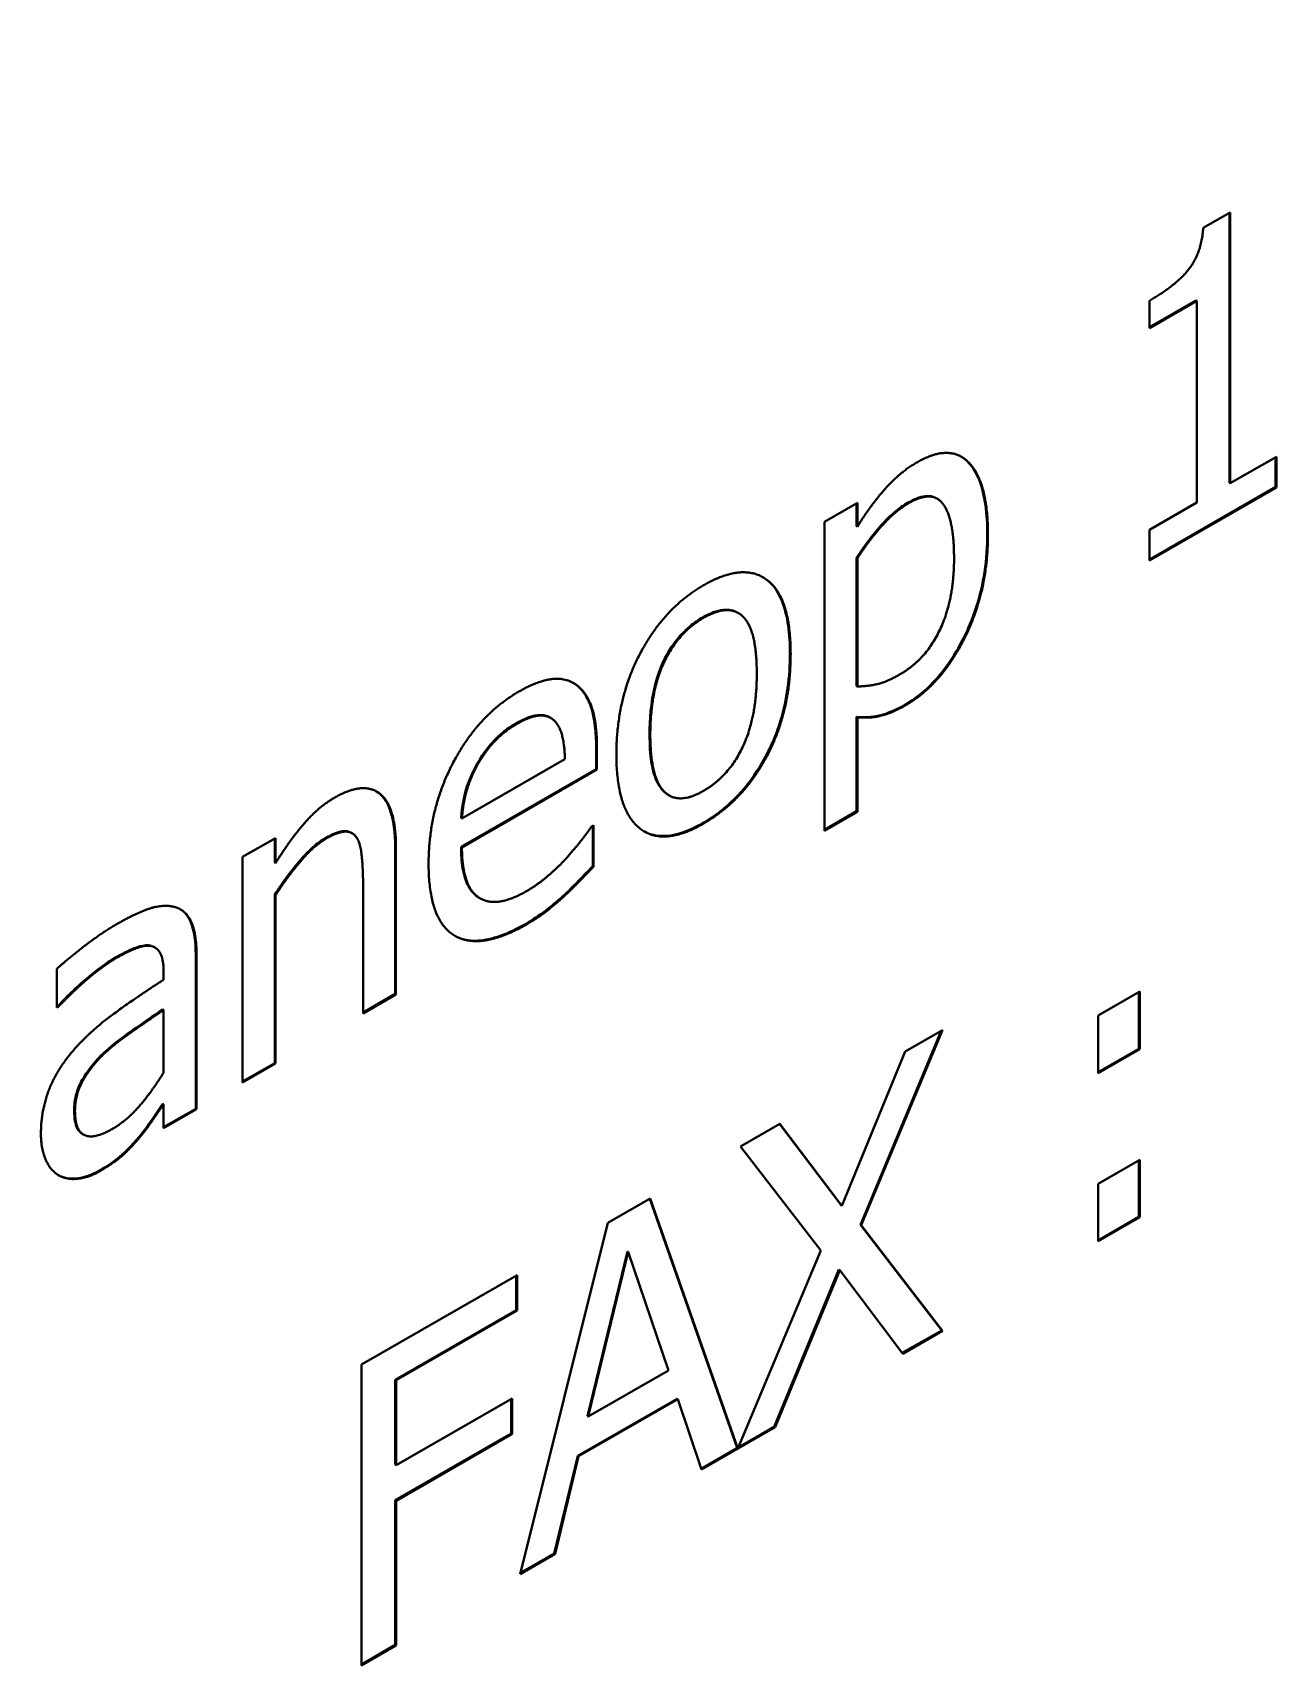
# Model space of a CAD drawing. Header units: inches. Extents: x 0 to 4752, y 0 to 3360.
# Drawn here: x 4287.29 to 4295.95, y 2295.02 to 2306.38 of the extents above; entities that cross this region are included whole.
import ezdxf

# ---------------------------------------------------------------- set-up
doc = ezdxf.new("R2010")
doc.units = ezdxf.units.IN
doc.header["$MEASUREMENT"] = 0
doc.layers.add('POWER SUPPLY CASE OUTLINE$0$가시적인 것(ISO)', color=3, linetype='Continuous', lineweight=40)
doc.layers.add('POWER SUPPLY CASE OUTLINE$0$가시적인 좁은 것(ISO)', color=3, linetype='Continuous', lineweight=35)

msp = doc.modelspace()

# ---------------------------------------------------------------- linework, layer by layer
at = {"layer": 'POWER SUPPLY CASE OUTLINE$0$가시적인 것(ISO)'}
for p, q in [((4295.438, 2305.023), (4295.626, 2305.131)), ((4295.62, 2305.128), (4295.62, 2303.249)), ((4295.626, 2305.131), (4295.626, 2303.245)), ((4295.387, 2304.517), (4295.064, 2304.331)), ((4295.064, 2304.324), (4295.064, 2304.516)), ((4295.393, 2304.514), (4295.064, 2304.324)), ((4295.387, 2304.517), (4295.393, 2304.514)), ((4295.393, 2303.111), (4295.393, 2304.514)), ((4295.626, 2303.245), (4295.947, 2303.43)), ((4295.941, 2303.427), (4295.941, 2303.22)), ((4295.947, 2303.43), (4295.947, 2303.217)), ((4295.941, 2303.22), (4295.064, 2302.715)), ((4295.947, 2303.217), (4295.064, 2302.708)), ((4295.62, 2303.249), (4295.626, 2303.245)), ((4295.941, 2303.22), (4295.947, 2303.217)), ((4292.802, 2302.976), (4293.031, 2303.108)), ((4293.025, 2303.105), (4293.025, 2302.947)), ((4293.031, 2303.108), (4293.031, 2302.943)), ((4293.582, 2303.141), (4293.588, 2303.138)), ((4295.064, 2302.922), (4295.393, 2303.111)), ((4292.802, 2300.827), (4292.802, 2302.976)), ((4293.025, 2302.947), (4293.031, 2302.943)), ((4295.064, 2302.708), (4295.064, 2302.922)), ((4293.025, 2302.726), (4293.025, 2301.834)), ((4293.025, 2302.726), (4293.031, 2302.723)), ((4293.031, 2302.723), (4293.031, 2301.831)), ((4292.197, 2302.346), (4292.203, 2302.342)), ((4293.025, 2301.834), (4293.031, 2301.831)), ((4290.891, 2301.615), (4290.897, 2301.612)), ((4293.025, 2301.62), (4293.025, 2300.962)), ((4293.025, 2301.62), (4293.031, 2301.617)), ((4293.031, 2301.617), (4293.031, 2300.959)), ((4291.213, 2301.4), (4291.213, 2301.255)), ((4291.219, 2301.396), (4291.219, 2301.252)), ((4291.213, 2301.255), (4290.273, 2300.714)), ((4290.279, 2300.913), (4290.996, 2301.326)), ((4291.219, 2301.252), (4290.279, 2300.711)), ((4290.385, 2301.294), (4290.39, 2301.291)), ((4291.213, 2301.255), (4291.219, 2301.252)), ((4291.716, 2301.076), (4291.722, 2301.072)), ((4290.273, 2300.916), (4290.279, 2300.913)), ((4293.025, 2300.962), (4292.802, 2300.834)), ((4293.031, 2300.959), (4292.802, 2300.827)), ((4293.025, 2300.962), (4293.031, 2300.959)), ((4289.509, 2300.813), (4289.514, 2300.81)), ((4291.181, 2300.857), (4291.194, 2300.865)), ((4291.189, 2300.861), (4291.189, 2300.58)), ((4291.194, 2300.865), (4291.194, 2300.576)), ((4288.753, 2300.645), (4288.982, 2300.776)), ((4288.976, 2300.773), (4288.976, 2300.605)), ((4288.982, 2300.776), (4288.982, 2300.602)), ((4289.814, 2300.711), (4289.814, 2299.691)), ((4289.82, 2300.707), (4289.82, 2299.688)), ((4290.273, 2300.714), (4290.279, 2300.711)), ((4288.753, 2299.074), (4288.753, 2300.645)), ((4288.976, 2300.605), (4288.982, 2300.602)), ((4291.189, 2300.58), (4291.194, 2300.576)), ((4288.976, 2300.383), (4288.982, 2300.379)), ((4288.976, 2300.383), (4288.976, 2299.209)), ((4288.982, 2300.379), (4288.982, 2299.206)), ((4289.591, 2299.556), (4289.591, 2300.452)), ((4290.4, 2300.36), (4290.405, 2300.356)), ((4288.136, 2300.018), (4288.142, 2300.014)), ((4288.426, 2299.966), (4288.426, 2298.892)), ((4288.432, 2299.963), (4288.432, 2298.889)), ((4287.459, 2299.596), (4287.459, 2299.866)), ((4288.203, 2299.79), (4288.203, 2299.841)), ((4289.814, 2299.691), (4289.591, 2299.563)), ((4289.82, 2299.688), (4289.591, 2299.556)), ((4289.814, 2299.691), (4289.82, 2299.688)), ((4294.706, 2299.54), (4294.996, 2299.707)), ((4294.991, 2299.704), (4294.991, 2299.31)), ((4294.996, 2299.707), (4294.996, 2299.307)), ((4287.467, 2299.607), (4287.459, 2299.602)), ((4287.473, 2299.604), (4287.459, 2299.596)), ((4287.467, 2299.607), (4287.473, 2299.604)), ((4288.197, 2299.583), (4288.203, 2299.58)), ((4288.203, 2299.144), (4288.203, 2299.58)), ((4293.614, 2299.434), (4293.052, 2298.085)), ((4293.623, 2299.439), (4293.057, 2298.082)), ((4293.364, 2299.29), (4293.623, 2299.439)), ((4294.706, 2299.14), (4294.706, 2299.54)), ((4288.976, 2299.209), (4288.753, 2299.081)), ((4288.982, 2299.206), (4288.753, 2299.074)), ((4288.976, 2299.209), (4288.982, 2299.206)), ((4292.924, 2298.217), (4293.364, 2299.29)), ((4294.991, 2299.31), (4294.706, 2299.146)), ((4294.996, 2299.307), (4294.706, 2299.14)), ((4294.991, 2299.31), (4294.996, 2299.307)), ((4288.197, 2298.927), (4288.203, 2298.923)), ((4288.203, 2298.757), (4288.203, 2298.923)), ((4288.426, 2298.892), (4288.203, 2298.764)), ((4288.432, 2298.889), (4288.203, 2298.757)), ((4288.426, 2298.892), (4288.432, 2298.889)), ((4292.217, 2298.629), (4292.492, 2298.788)), ((4292.49, 2298.786), (4292.918, 2298.22)), ((4292.492, 2298.788), (4292.924, 2298.217)), ((4287.639, 2298.715), (4287.645, 2298.712)), ((4288.032, 2298.697), (4288.037, 2298.694)), ((4292.776, 2297.906), (4292.217, 2298.629)), ((4294.706, 2298.37), (4294.996, 2298.537)), ((4294.991, 2298.534), (4294.991, 2298.14)), ((4294.996, 2298.537), (4294.996, 2298.137)), ((4294.706, 2297.97), (4294.706, 2298.37)), ((4291.294, 2298.098), (4291.59, 2298.268)), ((4291.586, 2298.266), (4292.194, 2296.531)), ((4291.59, 2298.268), (4292.2, 2296.528)), ((4292.918, 2298.22), (4292.924, 2298.217)), ((4290.684, 2295.653), (4291.294, 2298.098)), ((4293.052, 2298.085), (4293.057, 2298.082)), ((4293.052, 2298.085), (4293.618, 2297.349)), ((4293.057, 2298.082), (4293.623, 2297.346)), ((4294.991, 2298.14), (4294.706, 2297.976)), ((4294.996, 2298.137), (4294.706, 2297.97)), ((4294.991, 2298.14), (4294.996, 2298.137)), ((4291.431, 2297.898), (4291.152, 2296.752)), ((4291.436, 2297.895), (4291.157, 2296.749)), ((4291.431, 2297.898), (4291.436, 2297.895)), ((4291.716, 2297.071), (4291.436, 2297.895)), ((4292.2, 2296.528), (4292.776, 2297.906)), ((4289.581, 2297.111), (4290.663, 2297.734)), ((4290.657, 2297.731), (4290.657, 2297.49)), ((4290.663, 2297.734), (4290.663, 2297.487)), ((4292.902, 2297.772), (4292.453, 2296.679)), ((4292.908, 2297.768), (4292.459, 2296.675)), ((4292.902, 2297.772), (4292.908, 2297.768)), ((4293.348, 2297.187), (4292.908, 2297.768)), ((4290.657, 2297.49), (4289.815, 2297.005)), ((4290.663, 2297.487), (4289.821, 2297.002)), ((4290.657, 2297.49), (4290.663, 2297.487)), ((4293.618, 2297.349), (4293.344, 2297.192)), ((4293.623, 2297.346), (4293.348, 2297.187)), ((4293.618, 2297.349), (4293.623, 2297.346)), ((4289.581, 2295.018), (4289.581, 2297.111)), ((4291.157, 2296.749), (4291.716, 2297.071)), ((4289.815, 2297.005), (4289.815, 2296.415)), ((4289.815, 2297.005), (4289.821, 2297.002)), ((4289.821, 2297.002), (4289.821, 2296.412)), ((4289.821, 2296.412), (4290.628, 2296.876)), ((4290.622, 2296.873), (4290.622, 2296.632)), ((4290.628, 2296.876), (4290.628, 2296.629)), ((4291.777, 2296.874), (4291.086, 2296.476)), ((4291.782, 2296.871), (4291.091, 2296.473)), ((4291.777, 2296.874), (4291.782, 2296.871)), ((4291.947, 2296.381), (4291.782, 2296.871)), ((4291.152, 2296.752), (4291.157, 2296.749)), ((4290.622, 2296.632), (4289.815, 2296.167)), ((4290.628, 2296.629), (4289.821, 2296.164)), ((4290.622, 2296.632), (4290.628, 2296.629)), ((4292.459, 2296.675), (4291.947, 2296.381)), ((4292.453, 2296.679), (4292.203, 2296.534)), ((4292.453, 2296.679), (4292.459, 2296.675)), ((4291.086, 2296.476), (4290.922, 2295.797)), ((4291.086, 2296.476), (4291.091, 2296.473)), ((4292.196, 2296.531), (4291.945, 2296.386)), ((4292.2, 2296.528), (4292.194, 2296.531)), ((4289.815, 2296.415), (4289.821, 2296.412)), ((4291.091, 2296.473), (4290.927, 2295.793)), ((4289.815, 2296.167), (4289.815, 2295.16)), ((4289.815, 2296.167), (4289.821, 2296.164)), ((4289.821, 2296.164), (4289.821, 2295.157)), ((4290.922, 2295.797), (4290.686, 2295.661)), ((4290.922, 2295.797), (4290.927, 2295.793)), ((4290.927, 2295.793), (4290.684, 2295.653)), ((4289.815, 2295.16), (4289.581, 2295.025)), ((4289.821, 2295.157), (4289.581, 2295.018)), ((4289.815, 2295.16), (4289.821, 2295.157))]:
    msp.add_line(p, q, dxfattribs=at)
msp.add_ellipse((4279.532, 2306.549), major_axis=(-7.378, -4.995), ratio=0.327963, start_param=1.72774, end_param=5.619094, dxfattribs=at)
for points, degree in [([(4295.064, 2304.516), (4295.25, 2304.623), (4295.426, 2304.847), (4295.438, 2305.023)], 2), ([(4293.446, 2303.391), (4293.679, 2303.525), (4293.94, 2303.248), (4293.94, 2302.889)], 2), ([(4293.031, 2302.943), (4293.116, 2303.082), (4293.324, 2303.321), (4293.446, 2303.391)], 2), ([(4293.39, 2303.108), (4293.293, 2303.052), (4293.111, 2302.847), (4293.031, 2302.723)], 2), ([(4293.704, 2302.722), (4293.704, 2302.992), (4293.556, 2303.203), (4293.39, 2303.108)], 2), ([(4293.94, 2302.889), (4293.94, 2302.495), (4293.616, 2301.844), (4293.368, 2301.701)], 2), ([(4291.961, 2302.536), (4292.237, 2302.695), (4292.567, 2302.451), (4292.567, 2302.056)], 2), ([(4293.33, 2301.917), (4293.508, 2302.019), (4293.704, 2302.434), (4293.704, 2302.722)], 2), ([(4291.354, 2301.357), (4291.354, 2301.751), (4291.689, 2302.379), (4291.961, 2302.536)], 2), ([(4291.961, 2302.309), (4291.784, 2302.207), (4291.59, 2301.798), (4291.59, 2301.493)], 2), ([(4292.331, 2301.92), (4292.331, 2302.225), (4292.139, 2302.411), (4291.961, 2302.309)], 2), ([(4292.567, 2302.056), (4292.567, 2301.659), (4292.237, 2301.036), (4291.961, 2300.877)], 2), ([(4290.675, 2301.795), (4290.801, 2301.868), (4290.996, 2301.895), (4291.068, 2301.847)], 2), ([(4291.052, 2301.857), (4291.055, 2301.855), (4291.059, 2301.853), (4291.062, 2301.85)], 3), ([(4291.068, 2301.847), (4291.141, 2301.799), (4291.219, 2301.585), (4291.219, 2301.396)], 2), ([(4291.961, 2301.105), (4292.137, 2301.206), (4292.331, 2301.618), (4292.331, 2301.92)], 2), ([(4293.031, 2301.831), (4293.12, 2301.833), (4293.248, 2301.869), (4293.33, 2301.917)], 2), ([(4290.047, 2300.596), (4290.047, 2300.979), (4290.395, 2301.634), (4290.675, 2301.795)], 2), ([(4290.918, 2301.596), (4290.879, 2301.633), (4290.754, 2301.624), (4290.662, 2301.571)], 2), ([(4290.996, 2301.326), (4290.993, 2301.431), (4290.955, 2301.565), (4290.918, 2301.596)], 2), ([(4293.368, 2301.701), (4293.267, 2301.643), (4293.111, 2301.608), (4293.031, 2301.617)], 2), ([(4290.662, 2301.571), (4290.571, 2301.518), (4290.443, 2301.382), (4290.39, 2301.291)], 2), ([(4291.59, 2301.493), (4291.59, 2301.196), (4291.784, 2301.002), (4291.961, 2301.105)], 2), ([(4290.39, 2301.291), (4290.339, 2301.198), (4290.286, 2301.017), (4290.279, 2300.913)], 2), ([(4291.961, 2300.877), (4291.678, 2300.714), (4291.354, 2300.974), (4291.354, 2301.357)], 2), ([(4288.982, 2300.602), (4289.085, 2300.768), (4289.283, 2300.994), (4289.394, 2301.058)], 2), ([(4289.394, 2301.058), (4289.594, 2301.173), (4289.82, 2300.998), (4289.82, 2300.707)], 2), ([(4289.547, 2300.778), (4289.519, 2300.821), (4289.419, 2300.821), (4289.334, 2300.772)], 2), ([(4291.006, 2300.636), (4291.068, 2300.706), (4291.153, 2300.814), (4291.181, 2300.857)], 2), ([(4289.334, 2300.772), (4289.249, 2300.723), (4289.069, 2300.514), (4288.982, 2300.379)], 2), ([(4289.591, 2300.452), (4289.591, 2300.56), (4289.573, 2300.737), (4289.547, 2300.778)], 2), ([(4290.279, 2300.711), (4290.279, 2300.438), (4290.516, 2300.284), (4290.728, 2300.406)], 2), ([(4290.731, 2300.177), (4290.405, 2299.99), (4290.047, 2300.206), (4290.047, 2300.596)], 2), ([(4290.728, 2300.406), (4290.803, 2300.449), (4290.948, 2300.572), (4291.006, 2300.636)], 2), ([(4291.194, 2300.576), (4291.155, 2300.535), (4291.034, 2300.411), (4290.987, 2300.369)], 2), ([(4290.987, 2300.369), (4290.921, 2300.309), (4290.813, 2300.224), (4290.731, 2300.177)], 2), ([(4287.875, 2300.176), (4288.015, 2300.257), (4288.207, 2300.317), (4288.284, 2300.295)], 2), ([(4288.284, 2300.295), (4288.359, 2300.273), (4288.432, 2300.11), (4288.432, 2299.963)], 2), ([(4287.459, 2299.866), (4287.522, 2299.922), (4287.759, 2300.109), (4287.875, 2300.176)], 2), ([(4288.111, 2300.025), (4288.067, 2300.032), (4287.941, 2299.98), (4287.873, 2299.941)], 2), ([(4288.136, 2300.018), (4288.127, 2300.023), (4288.116, 2300.027), (4288.105, 2300.029)], 3), ([(4288.203, 2299.841), (4288.203, 2299.933), (4288.155, 2300.018), (4288.111, 2300.025)], 2), ([(4287.873, 2299.941), (4287.794, 2299.895), (4287.58, 2299.718), (4287.473, 2299.604)], 2), ([(4287.597, 2299.323), (4287.712, 2299.449), (4288.023, 2299.674), (4288.203, 2299.79)], 2), ([(4288.203, 2299.58), (4288.121, 2299.524), (4287.873, 2299.352), (4287.795, 2299.281)], 2), ([(4287.349, 2298.72), (4287.349, 2298.883), (4287.468, 2299.182), (4287.597, 2299.323)], 2), ([(4287.795, 2299.281), (4287.704, 2299.196), (4287.586, 2298.994), (4287.586, 2298.875)], 2), ([(4287.844, 2298.75), (4287.951, 2298.812), (4288.127, 2299.02), (4288.203, 2299.144)], 2), ([(4287.586, 2298.875), (4287.586, 2298.739), (4287.718, 2298.678), (4287.844, 2298.75)], 2), ([(4288.203, 2298.923), (4288.175, 2298.884), (4288.081, 2298.745), (4288.037, 2298.694)], 2), ([(4287.47, 2298.43), (4287.415, 2298.463), (4287.349, 2298.615), (4287.349, 2298.72)], 2), ([(4288.037, 2298.694), (4287.977, 2298.622), (4287.864, 2298.518), (4287.762, 2298.459)], 2), ([(4287.762, 2298.459), (4287.678, 2298.411), (4287.527, 2298.397), (4287.47, 2298.43)], 2)]:
    msp.add_open_spline(points, degree=degree, dxfattribs=at)
for points, knots in [([(4293.753, 2303.431), (4293.757, 2303.429), (4293.76, 2303.427), (4293.805, 2303.396), (4293.847, 2303.347), (4293.92, 2303.165), (4293.935, 2303.03), (4293.935, 2302.892)], [-0.1140246, -0.1140246, -0.1140246, -0.1140246, -0.1101388, -0.1101388, -0.0632762, -0.0632762, 0, 0, 0, 0]), ([(4293.385, 2303.111), (4293.352, 2303.093), (4293.321, 2303.07), (4293.257, 2303.017), (4293.226, 2302.986), (4293.171, 2302.924), (4293.105, 2302.849), (4293.025, 2302.726)], [-0.1791388, -0.1791388, -0.1791388, -0.1791388, -0.1176168, -0.1176168, -0.0548899, -0.0548899, 0, 0, 0, 0]), ([(4293.582, 2303.141), (4293.582, 2303.141), (4293.581, 2303.141), (4293.558, 2303.154), (4293.532, 2303.159), (4293.466, 2303.151), (4293.425, 2303.134), (4293.385, 2303.111)], [-0.03843862, -0.03843862, -0.03843862, -0.03843862, -0.03818519, -0.03818519, -0.02145576, -0.02145576, 0, 0, 0, 0]), ([(4293.935, 2302.892), (4293.935, 2302.807), (4293.929, 2302.718), (4293.903, 2302.546), (4293.884, 2302.463), (4293.814, 2302.247), (4293.761, 2302.146), (4293.673, 2301.997), (4293.621, 2301.926), (4293.498, 2301.796), (4293.431, 2301.744), (4293.363, 2301.704)], [-0.1439258, -0.1439258, -0.1439258, -0.1439258, -0.1215063, -0.1215063, -0.1015717, -0.1015717, -0.07039, -0.07039, -0.0365438, -0.0365438, 0, 0, 0, 0]), ([(4292.373, 2302.592), (4292.376, 2302.59), (4292.378, 2302.589), (4292.425, 2302.559), (4292.471, 2302.512), (4292.547, 2302.324), (4292.562, 2302.194), (4292.562, 2302.059)], [-0.116905, -0.116905, -0.116905, -0.116905, -0.1136226, -0.1136226, -0.0617594, -0.0617594, 0, 0, 0, 0]), ([(4291.956, 2302.312), (4291.926, 2302.295), (4291.896, 2302.275), (4291.84, 2302.228), (4291.814, 2302.203), (4291.753, 2302.132), (4291.721, 2302.084), (4291.669, 2301.983), (4291.642, 2301.919), (4291.593, 2301.718), (4291.585, 2301.6), (4291.585, 2301.496)], [-0.1718603, -0.1718603, -0.1718603, -0.1718603, -0.1450483, -0.1450483, -0.1202898, -0.1202898, -0.083085, -0.083085, -0.0475005, -0.0475005, 0, 0, 0, 0]), ([(4292.197, 2302.346), (4292.197, 2302.346), (4292.197, 2302.346), (4292.169, 2302.362), (4292.136, 2302.368), (4292.053, 2302.36), (4292.004, 2302.34), (4291.956, 2302.312)], [-0.04733155, -0.04733155, -0.04733155, -0.04733155, -0.04729209, -0.04729209, -0.02585599, -0.02585599, 0, 0, 0, 0]), ([(4292.562, 2302.059), (4292.562, 2301.982), (4292.557, 2301.901), (4292.535, 2301.745), (4292.519, 2301.67), (4292.473, 2301.517), (4292.435, 2301.415), (4292.319, 2301.216), (4292.262, 2301.139), (4292.121, 2300.99), (4292.039, 2300.928), (4291.956, 2300.881)], [-0.2344064, -0.2344064, -0.2344064, -0.2344064, -0.1790611, -0.1790611, -0.1302839, -0.1302839, -0.0811533, -0.0811533, -0.0439624, -0.0439624, 0, 0, 0, 0]), ([(4291.062, 2301.85), (4291.087, 2301.834), (4291.109, 2301.813), (4291.151, 2301.754), (4291.166, 2301.718), (4291.204, 2301.613), (4291.213, 2301.505), (4291.213, 2301.4)], [-0.07136618, -0.07136618, -0.07136618, -0.07136618, -0.06137958, -0.06137958, -0.04815718, -0.04815718, 0, 0, 0, 0]), ([(4293.363, 2301.704), (4293.269, 2301.651), (4293.212, 2301.635), (4293.128, 2301.616), (4293.075, 2301.614), (4293.025, 2301.62)], [-0.04631278, -0.04631278, -0.04631278, -0.04631278, -0.0307743, -0.0307743, 0, 0, 0, 0]), ([(4290.891, 2301.615), (4290.883, 2301.62), (4290.875, 2301.624), (4290.843, 2301.633), (4290.821, 2301.633), (4290.76, 2301.627), (4290.706, 2301.603), (4290.656, 2301.574)], [-0.03884776, -0.03884776, -0.03884776, -0.03884776, -0.03533026, -0.03533026, -0.02665885, -0.02665885, 0, 0, 0, 0]), ([(4290.656, 2301.574), (4290.628, 2301.558), (4290.599, 2301.539), (4290.548, 2301.499), (4290.524, 2301.477), (4290.477, 2301.427), (4290.433, 2301.378), (4290.385, 2301.294)], [-0.1085706, -0.1085706, -0.1085706, -0.1085706, -0.0699938, -0.0699938, -0.0362796, -0.0362796, 0, 0, 0, 0]), ([(4291.585, 2301.496), (4291.585, 2301.428), (4291.588, 2301.36), (4291.607, 2301.247), (4291.621, 2301.198), (4291.666, 2301.111), (4291.695, 2301.088), (4291.716, 2301.076)], [-0.09215979, -0.09215979, -0.09215979, -0.09215979, -0.07620997, -0.07620997, -0.06294949, -0.06294949, -0.04700202, -0.04700202, -0.04700202, -0.04700202]), ([(4290.385, 2301.294), (4290.351, 2301.234), (4290.325, 2301.173), (4290.293, 2301.063), (4290.279, 2300.999), (4290.273, 2300.916)], [-0.08562905, -0.08562905, -0.08562905, -0.08562905, -0.03697188, -0.03697188, 0, 0, 0, 0]), ([(4289.683, 2301.101), (4289.686, 2301.099), (4289.689, 2301.097), (4289.72, 2301.076), (4289.751, 2301.044), (4289.804, 2300.906), (4289.814, 2300.809), (4289.814, 2300.711)], [-0.08550858, -0.08550858, -0.08550858, -0.08550858, -0.08197159, -0.08197159, -0.04502634, -0.04502634, 0, 0, 0, 0]), ([(4289.509, 2300.813), (4289.507, 2300.814), (4289.504, 2300.815), (4289.49, 2300.822), (4289.473, 2300.826), (4289.413, 2300.819), (4289.371, 2300.8), (4289.328, 2300.775)], [-0.04126539, -0.04126539, -0.04126539, -0.04126539, -0.03828666, -0.03828666, -0.02245416, -0.02245416, 0, 0, 0, 0]), ([(4291.956, 2300.881), (4291.911, 2300.855), (4291.866, 2300.833), (4291.78, 2300.803), (4291.74, 2300.794), (4291.644, 2300.787), (4291.592, 2300.797), (4291.547, 2300.823)], [-0.2485918, -0.2485918, -0.2485918, -0.2485918, -0.2102442, -0.2102442, -0.174715, -0.174715, -0.1206371, -0.1206371, -0.1206371, -0.1206371]), ([(4289.328, 2300.775), (4289.299, 2300.759), (4289.27, 2300.737), (4289.201, 2300.676), (4289.168, 2300.639), (4289.09, 2300.548), (4289.031, 2300.467), (4288.976, 2300.383)], [-0.05288008, -0.05288008, -0.05288008, -0.05288008, -0.04672614, -0.04672614, -0.03775206, -0.03775206, 0, 0, 0, 0]), ([(4290.273, 2300.714), (4290.273, 2300.663), (4290.276, 2300.612), (4290.291, 2300.526), (4290.302, 2300.488), (4290.341, 2300.403), (4290.372, 2300.376), (4290.4, 2300.36)], [-0.11187212, -0.11187212, -0.11187212, -0.11187212, -0.09678136, -0.09678136, -0.08345944, -0.08345944, -0.06264781, -0.06264781, -0.06264781, -0.06264781]), ([(4291.189, 2300.58), (4291.15, 2300.539), (4291.106, 2300.494), (4291.054, 2300.441), (4291.017, 2300.404), (4290.982, 2300.372)], [-0.02928255, -0.02928255, -0.02928255, -0.02928255, -0.0195572, -0.0195572, 0, 0, 0, 0]), ([(4290.982, 2300.372), (4290.942, 2300.336), (4290.902, 2300.302), (4290.818, 2300.237), (4290.768, 2300.205), (4290.725, 2300.18)], [-0.04471801, -0.04471801, -0.04471801, -0.04471801, -0.02298794, -0.02298794, 0, 0, 0, 0]), ([(4288.318, 2300.281), (4288.327, 2300.275), (4288.335, 2300.269), (4288.362, 2300.245), (4288.377, 2300.223), (4288.417, 2300.133), (4288.426, 2300.05), (4288.426, 2299.966)], [-0.06350426, -0.06350426, -0.06350426, -0.06350426, -0.05590274, -0.05590274, -0.03849337, -0.03849337, 0, 0, 0, 0]), ([(4290.725, 2300.18), (4290.665, 2300.146), (4290.605, 2300.116), (4290.493, 2300.077), (4290.441, 2300.065), (4290.317, 2300.058), (4290.264, 2300.076), (4290.228, 2300.097)], [-0.16174769, -0.16174769, -0.16174769, -0.16174769, -0.14344515, -0.14344515, -0.12699902, -0.12699902, -0.10177593, -0.10177593, -0.10177593, -0.10177593]), ([(4288.105, 2300.029), (4288.09, 2300.031), (4288.073, 2300.03), (4288.03, 2300.022), (4288.007, 2300.013), (4287.955, 2299.991), (4287.911, 2299.969), (4287.867, 2299.944)], [-0.03101777, -0.03101777, -0.03101777, -0.03101777, -0.02791642, -0.02791642, -0.02316297, -0.02316297, 0, 0, 0, 0]), ([(4287.867, 2299.944), (4287.802, 2299.907), (4287.734, 2299.853), (4287.608, 2299.749), (4287.536, 2299.681), (4287.467, 2299.607)], [-0.06837645, -0.06837645, -0.06837645, -0.06837645, -0.03990156, -0.03990156, 0, 0, 0, 0]), ([(4288.197, 2299.583), (4288.132, 2299.539), (4288.056, 2299.486), (4287.936, 2299.403), (4287.866, 2299.354), (4287.79, 2299.284)], [-0.09196412, -0.09196412, -0.09196412, -0.09196412, -0.0422663, -0.0422663, 0, 0, 0, 0]), ([(4287.79, 2299.284), (4287.756, 2299.252), (4287.723, 2299.217), (4287.663, 2299.138), (4287.644, 2299.106), (4287.619, 2299.062), (4287.606, 2299.031), (4287.584, 2298.957), (4287.58, 2298.916), (4287.58, 2298.878)], [-0.04158867, -0.04158867, -0.04158867, -0.04158867, -0.03613506, -0.03613506, -0.03053841, -0.03053841, -0.017361, -0.017361, 0, 0, 0, 0]), ([(4287.58, 2298.878), (4287.58, 2298.853), (4287.582, 2298.829), (4287.589, 2298.788), (4287.595, 2298.77), (4287.612, 2298.737), (4287.624, 2298.724), (4287.639, 2298.715)], [-0.11094755, -0.11094755, -0.11094755, -0.11094755, -0.0877967, -0.0877967, -0.06729149, -0.06729149, -0.04406518, -0.04406518, -0.04406518, -0.04406518]), ([(4288.197, 2298.927), (4288.172, 2298.891), (4288.147, 2298.854), (4288.094, 2298.776), (4288.064, 2298.734), (4288.032, 2298.697)], [-0.03567267, -0.03567267, -0.03567267, -0.03567267, -0.01901336, -0.01901336, 0, 0, 0, 0]), ([(4288.032, 2298.697), (4287.974, 2298.628), (4287.933, 2298.59), (4287.873, 2298.535), (4287.816, 2298.497), (4287.756, 2298.462)], [-0.0453196, -0.0453196, -0.0453196, -0.0453196, -0.03187413, -0.03187413, 0, 0, 0, 0]), ([(4287.756, 2298.462), (4287.685, 2298.421), (4287.631, 2298.41), (4287.549, 2298.402), (4287.506, 2298.41), (4287.468, 2298.431)], [-0.048745, -0.048745, -0.048745, -0.048745, -0.02877335, -0.02877335, -0.00108617, -0.00108617, -0.00108617, -0.00108617])]:
    msp.add_open_spline(points, degree=3, knots=knots, dxfattribs=at)
at = {"layer": 'POWER SUPPLY CASE OUTLINE$0$가시적인 좁은 것(ISO)'}
for p, q in [((4293.385, 2303.111), (4293.39, 2303.108)), ((4293.935, 2302.892), (4293.94, 2302.889)), ((4291.956, 2302.312), (4291.961, 2302.309)), ((4292.562, 2302.059), (4292.567, 2302.056)), ((4291.062, 2301.85), (4291.068, 2301.847)), ((4293.363, 2301.704), (4293.368, 2301.701)), ((4290.656, 2301.574), (4290.662, 2301.571)), ((4291.585, 2301.496), (4291.59, 2301.493)), ((4291.213, 2301.4), (4291.219, 2301.396)), ((4291.956, 2300.881), (4291.961, 2300.877)), ((4289.328, 2300.775), (4289.334, 2300.772)), ((4289.814, 2300.711), (4289.82, 2300.707)), ((4290.982, 2300.372), (4290.987, 2300.369)), ((4290.725, 2300.18), (4290.731, 2300.177)), ((4288.105, 2300.029), (4288.111, 2300.025)), ((4287.867, 2299.944), (4287.873, 2299.941)), ((4288.426, 2299.966), (4288.432, 2299.963)), ((4287.79, 2299.284), (4287.795, 2299.281)), ((4287.58, 2298.878), (4287.586, 2298.875)), ((4287.756, 2298.462), (4287.762, 2298.459))]:
    msp.add_line(p, q, dxfattribs=at)

doc.saveas('drawing.dxf')
